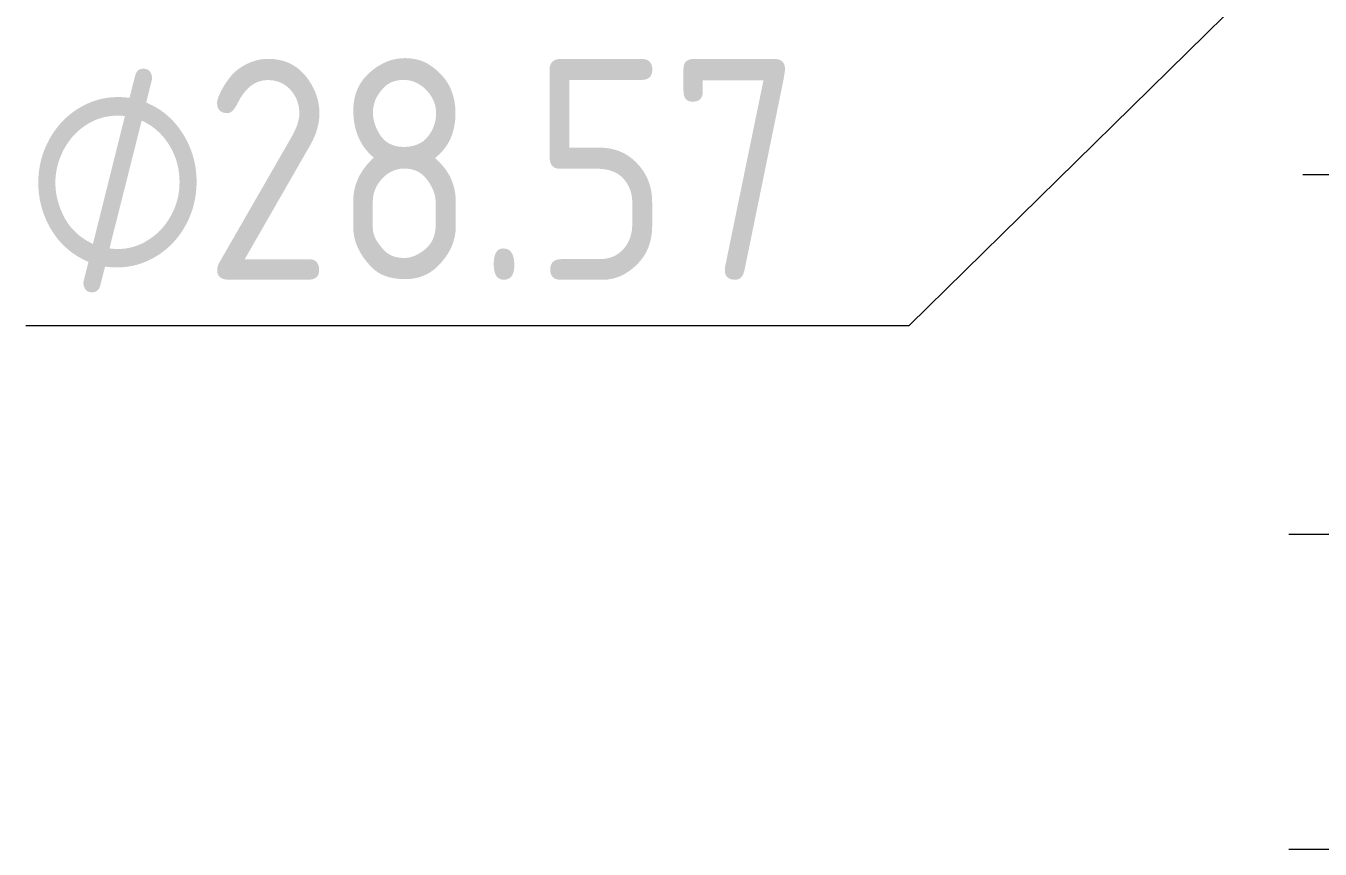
# Model space of a CAD drawing. Header units: millimetres. Extents: x -88595 to 880822, y -1054509 to -148035.
# Drawn here: x 391142 to 392607, y -314160 to -313228 of the extents above; entities that cross this region are included whole.
import ezdxf

# ---------------------------------------------------------------- set-up
doc = ezdxf.new("R2010")
doc.units = ezdxf.units.MM
doc.layers.add('Марки', color=7, linetype='Continuous', lineweight=20)
doc.styles.add('$10$GOST Common', font='GOST_Common.ttf', dxfattribs={"width": 0.9, "height": 250})
doc.styles.add('$6$GOST Common_1', font='GOST_Common.ttf', dxfattribs={"width": 0.9, "height": 250})

# ---------------------------------------------------------------- blocks, each defined once
blk = doc.blocks.new('$0$ADSK_M_Трубы - Диаметр_10-3265709-В_ОВ3_4')
at = {"layer": 'Марки'}
blk.add_line((-15956.5, 12420.2), (-14956.5, 12420.2), dxfattribs=at)
blk = doc.blocks.new('$0$ADSK_M_Оборудование1 - ADSK_Марка_15-3198495-В_ОВ3_4')
at = {"layer": 'Марки'}
blk.add_line((-15956.5, 12814.6), (-15256.5, 12814.6), dxfattribs=at)

msp = doc.modelspace()

# ---------------------------------------------------------------- linework, layer by layer
at = {"layer": 'Марки'}
msp.add_line((393223.3, -312505.5), (392141.6, -313567.1), dxfattribs=at)

# ---------------------------------------------------------------- block references
for name, p in [('$0$ADSK_M_Оборудование1 - ADSK_Марка_15-3198495-В_ОВ3_4', (408543.8, -326210.9)), ('$0$ADSK_M_Трубы - Диаметр_10-3265709-В_ОВ3_4', (407098.1, -325987.3)), ('$0$ADSK_M_Трубы - Диаметр_10-3265709-В_ОВ3_4', (408527.9, -326223.5)), ('$0$ADSK_M_Трубы - Диаметр_10-3265709-В_ОВ3_4', (408527.9, -326580.1))]:
    msp.add_blockref(name, p, dxfattribs=at)

# ---------------------------------------------------------------- texts
at = {"layer": 'Марки', "lineweight": 9, "char_height": 250, "attachment_point": 1}
for s, insert, width, style in [('28.57', (391342.7, -313265.5), 858.607, '$10$GOST Common'), ('\\fGOST Common|b0|i0|c254|p34|;\\W.9;⌀', (391140.3, -313265.5), 245.316, '$6$GOST Common_1')]:
    msp.add_mtext(s, dxfattribs=dict(at, insert=insert, width=width, style=style))

doc.saveas('drawing.dxf')
